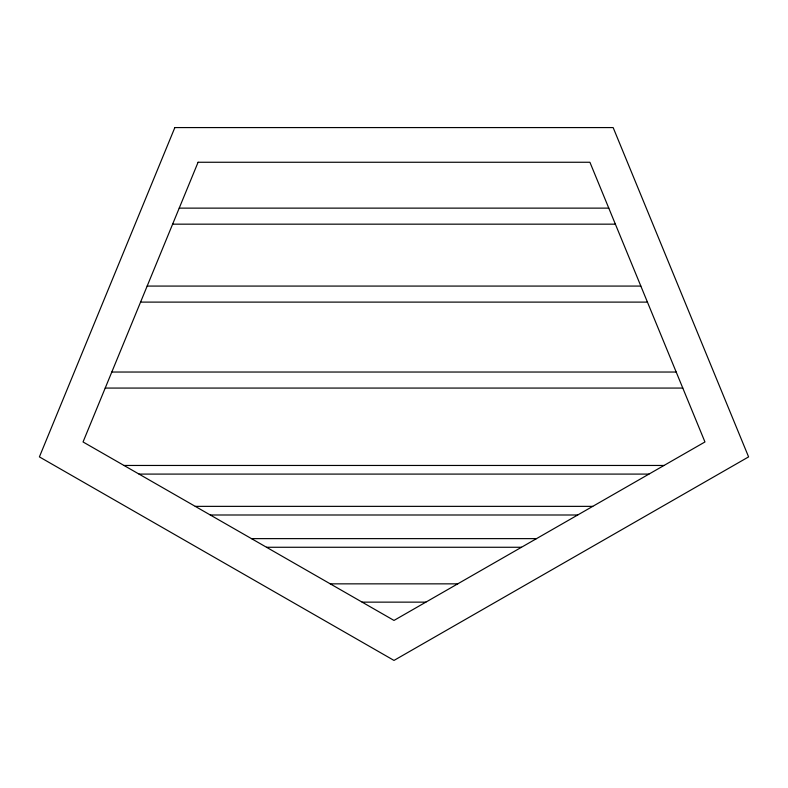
<?xml version="1.0" encoding="UTF-8"?>
<svg xmlns="http://www.w3.org/2000/svg" width="788" height="788" viewBox="0 0 788 788"><rect width="100%" height="100%" fill="white"/><g stroke="black" fill="none" stroke-linecap="round" stroke-linejoin="round"><path stroke-width="1.18" d="M179.221 208.131L608.779 208.131M172.621 224.166L615.379 224.166M147.159 286.074L640.841 286.074M140.569 302.109L647.431 302.109M111.807 372.034L676.193 372.034M105.208 388.07L682.792 388.07M124.002 465.462L663.998 465.462M139.043 474.09L648.957 474.09M195.257 506.359L592.743 506.359M210.297 514.997L577.702 514.997M251.48 538.628L536.52 538.628M266.521 547.266L521.479 547.266M330.261 583.849L457.739 583.849M362.125 602.14L425.875 602.14M174.847 127.577L39.4 456.892L394 660.423L748.6 456.892L613.153 127.577L174.847 127.577M198.083 162.259L83.045 441.96L394 620.432L704.955 441.96L589.916 162.259L198.083 162.259"/></g></svg>
